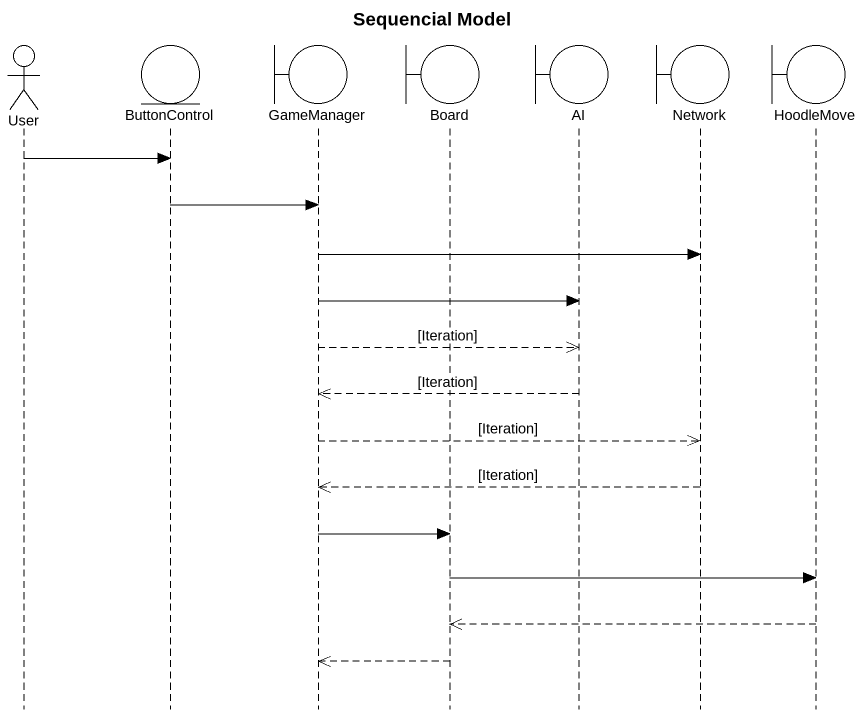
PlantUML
@startuml
title Sequencial Model
hide footbox
actor User
entity ButtonControl
boundary GameManager
boundary Board
boundary AI
boundary "Network" as Network_
boundary HoodleMove

User -> ButtonControl
ButtonControl -> GameManager
GameManager -> Network_
GameManager -> AI
GameManager -->> AI : [Iteration]
AI -->> GameManager : [Iteration]
GameManager -->> Network_ : [Iteration]
Network_ -->> GameManager : [Iteration]
GameManager -> Board
Board -> HoodleMove
HoodleMove -->> Board
Board -->> GameManager
@enduml
